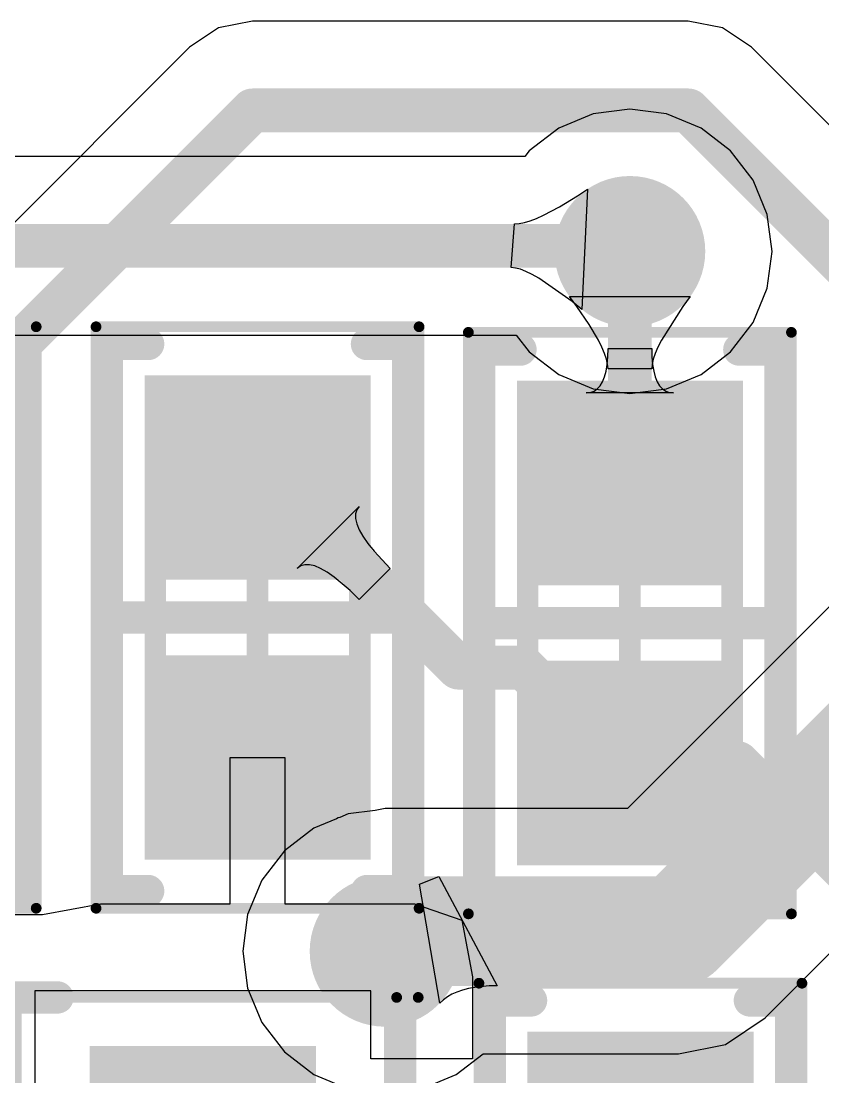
# Model space of a CAD drawing. Header units: inches. Extents: x -0.14 to 3.29, y -0.08 to 7.88.
# Drawn here: x 2.0235 to 2.17, y 1.597 to 1.79 of the extents above; entities that cross this region are included whole.
import ezdxf

# ---------------------------------------------------------------- set-up
doc = ezdxf.new("R2010")
doc.units = ezdxf.units.IN
doc.header["$MEASUREMENT"] = 0
for name, color, linetype in [('Bottom Layer', 5, 'Continuous'), ('Top 3D Body', 56, 'Continuous'), ('Top Courtyard', 56, 'Continuous'), ('Top Layer', 1, 'Continuous'), ('Top Overlay', 2, 'Continuous'), ('Top Paste', 8, 'Continuous'), ('Top Solder', 216, 'Continuous'), ('Via Holes', 16, 'Continuous')]:
    doc.layers.add(name, color=color, linetype=linetype)

# ---------------------------------------------------------------- blocks, each defined once
blk = doc.blocks.new('RES_0603_1608_266')
at = {"layer": 'Top Layer'}
for points in [[(-0.04232, -0.0187), (-0.04232, 0.0187), (-0.00886, 0.0187), (-0.00886, -0.0187)], [(0.00886, -0.0187), (0.00886, 0.0187), (0.04232, 0.0187), (0.04232, -0.0187)]]:
    blk.add_hatch(color=1, dxfattribs=at).paths.add_polyline_path(points)
at = {"layer": 'Top Paste'}
for points in [[(-0.04232, -0.0187), (-0.04232, 0.0187), (-0.00886, 0.0187), (-0.00886, -0.0187)], [(0.00886, -0.0187), (0.00886, 0.0187), (0.04232, 0.0187), (0.04232, -0.0187)]]:
    blk.add_hatch(color=8, dxfattribs=at).paths.add_polyline_path(points)
at = {"layer": 'Top Solder'}
for points in [[(-0.04429, -0.02067), (-0.04429, 0.02067), (-0.00689, 0.02067), (-0.00689, -0.02067)], [(0.00689, -0.02067), (0.00689, 0.02067), (0.04429, 0.02067), (0.04429, -0.02067)]]:
    blk.add_hatch(color=216, dxfattribs=at).paths.add_polyline_path(points)
at = {"layer": 'Top 3D Body'}
for points in [[(-0.03445, -0.0187, 0.00394, 0.00394, 0), (-0.03445, 0.0187, 0.00394, 0.00394, 0)], [(0.03445, 0.0187, 0.00394, 0.00394, 0), (-0.03445, 0.0187, 0.00394, 0.00394, 0)], [(0.03445, -0.0187, 0.00394, 0.00394, 0), (0.03445, 0.0187, 0.00394, 0.00394, 0)], [(0.03445, -0.0187, 0.00394, 0.00394, 0), (-0.03445, -0.0187, 0.00394, 0.00394, 0)]]:
    blk.add_lwpolyline(points, format="xyseb", dxfattribs=at)
for points in [[(-0.03543, 0.0187, 0.00197, 0.00197, 1), (-0.03346, 0.0187, 0.00197, 0.00197, 1)], [(-0.03543, 0.0187, 0.00197, 0.00197, 1), (-0.03346, 0.0187, 0.00197, 0.00197, 1)], [(0.03347, 0.0187, 0.00197, 0.00197, 1), (0.03543, 0.0187, 0.00197, 0.00197, 1)], [(0.03347, 0.0187, 0.00197, 0.00197, 1), (0.03543, 0.0187, 0.00197, 0.00197, 1)], [(-0.03543, -0.0187, 0.00197, 0.00197, 1), (-0.03346, -0.0187, 0.00197, 0.00197, 1)], [(-0.03543, -0.0187, 0.00197, 0.00197, 1), (-0.03346, -0.0187, 0.00197, 0.00197, 1)], [(0.03347, -0.0187, 0.00197, 0.00197, 1), (0.03543, -0.0187, 0.00197, 0.00197, 1)], [(0.03347, -0.0187, 0.00197, 0.00197, 1), (0.03543, -0.0187, 0.00197, 0.00197, 1)]]:
    blk.add_lwpolyline(points, format="xyseb", close=True, dxfattribs=at)
at = {"layer": 'Top Courtyard'}
for points in [[(-0.05315, -0.02953, 0.00197, 0.00197, 0), (-0.05315, 0.02953, 0.00197, 0.00197, 0)], [(0.05315, 0.02953, 0.00197, 0.00197, 0), (-0.05315, 0.02953, 0.00197, 0.00197, 0)], [(0.05315, -0.02953, 0.00197, 0.00197, 0), (0.05315, 0.02953, 0.00197, 0.00197, 0)], [(0, -0.0187, 0.00394, 0.00394, 0), (0, 0.0187, 0.00394, 0.00394, 0)], [(0.0187, 0, 0.00394, 0.00394, 0), (-0.0187, 0, 0.00394, 0.00394, 0)], [(0.05315, -0.02953, 0.00197, 0.00197, 0), (-0.05315, -0.02953, 0.00197, 0.00197, 0)]]:
    blk.add_lwpolyline(points, format="xyseb", dxfattribs=at)
for points in [[(-0.05364, 0.02953, 0.000984, 0.000984, 1), (-0.05266, 0.02953, 0.000984, 0.000984, 1)], [(-0.05364, 0.02953, 0.000984, 0.000984, 1), (-0.05266, 0.02953, 0.000984, 0.000984, 1)], [(0.05266, 0.02953, 0.000984, 0.000984, 1), (0.05364, 0.02953, 0.000984, 0.000984, 1)], [(0.05266, 0.02953, 0.000984, 0.000984, 1), (0.05364, 0.02953, 0.000984, 0.000984, 1)], [(-0.00098, 0.0187, 0.00197, 0.00197, 1), (0.00098, 0.0187, 0.00197, 0.00197, 1)], [(-0.01968, 0, 0.00197, 0.00197, 1), (-0.01772, 0, 0.00197, 0.00197, 1)], [(0.01772, 0, 0.00197, 0.00197, 1), (0.01969, 0, 0.00197, 0.00197, 1)], [(-0.00098, -0.0187, 0.00197, 0.00197, 1), (0.00098, -0.0187, 0.00197, 0.00197, 1)], [(-0.05364, -0.02953, 0.000984, 0.000984, 1), (-0.05266, -0.02953, 0.000984, 0.000984, 1)], [(-0.05364, -0.02953, 0.000984, 0.000984, 1), (-0.05266, -0.02953, 0.000984, 0.000984, 1)], [(0.05266, -0.02953, 0.000984, 0.000984, 1), (0.05364, -0.02953, 0.000984, 0.000984, 1)], [(0.05266, -0.02953, 0.000984, 0.000984, 1), (0.05364, -0.02953, 0.000984, 0.000984, 1)]]:
    blk.add_lwpolyline(points, format="xyseb", close=True, dxfattribs=at)
at = {"layer": 'Top Overlay'}
for points in [[(-0.05, 0.02, 0.00591, 0.00591, 0), (-0.05, 0.02756, 0.00591, 0.00591, 0)], [(0.05, 0.02756, 0.00591, 0.00591, 0), (-0.05, 0.02756, 0.00591, 0.00591, 0)], [(0, -0.02756, 0.00591, 0.00591, 0), (0, 0.02756, 0.00591, 0.00591, 0)], [(0.05, 0.02, 0.00591, 0.00591, 0), (0.05, 0.02756, 0.00591, 0.00591, 0)], [(-0.05, -0.02756, 0.00591, 0.00591, 0), (-0.05, -0.02, 0.00591, 0.00591, 0)], [(0.05, -0.02756, 0.00591, 0.00591, 0), (0.05, -0.02, 0.00591, 0.00591, 0)], [(0.05, -0.02756, 0.00591, 0.00591, 0), (-0.05, -0.02756, 0.00591, 0.00591, 0)]]:
    blk.add_lwpolyline(points, format="xyseb", dxfattribs=at)
for points in [[(-0.05148, 0.02756, 0.00295, 0.00295, 1), (-0.04852, 0.02756, 0.00295, 0.00295, 1)], [(-0.05148, 0.02756, 0.00295, 0.00295, 1), (-0.04852, 0.02756, 0.00295, 0.00295, 1)], [(-0.00148, 0.02756, 0.00295, 0.00295, 1), (0.00148, 0.02756, 0.00295, 0.00295, 1)], [(0.04852, 0.02756, 0.00295, 0.00295, 1), (0.05148, 0.02756, 0.00295, 0.00295, 1)], [(0.04852, 0.02756, 0.00295, 0.00295, 1), (0.05148, 0.02756, 0.00295, 0.00295, 1)], [(-0.05148, 0.02, 0.00295, 0.00295, 1), (-0.04852, 0.02, 0.00295, 0.00295, 1)], [(0.04852, 0.02, 0.00295, 0.00295, 1), (0.05148, 0.02, 0.00295, 0.00295, 1)], [(-0.05148, -0.02, 0.00295, 0.00295, 1), (-0.04852, -0.02, 0.00295, 0.00295, 1)], [(0.04852, -0.02, 0.00295, 0.00295, 1), (0.05148, -0.02, 0.00295, 0.00295, 1)], [(-0.05148, -0.02756, 0.00295, 0.00295, 1), (-0.04852, -0.02756, 0.00295, 0.00295, 1)], [(-0.05148, -0.02756, 0.00295, 0.00295, 1), (-0.04852, -0.02756, 0.00295, 0.00295, 1)], [(-0.00148, -0.02756, 0.00295, 0.00295, 1), (0.00148, -0.02756, 0.00295, 0.00295, 1)], [(0.04852, -0.02756, 0.00295, 0.00295, 1), (0.05148, -0.02756, 0.00295, 0.00295, 1)], [(0.04852, -0.02756, 0.00295, 0.00295, 1), (0.05148, -0.02756, 0.00295, 0.00295, 1)]]:
    blk.add_lwpolyline(points, format="xyseb", close=True, dxfattribs=at)
blk = doc.blocks.new('RES_0603_1608_272')
at = {"layer": 'Top Layer'}
for points in [[(-0.04232, -0.0187), (-0.04232, 0.0187), (-0.00886, 0.0187), (-0.00886, -0.0187)], [(0.00886, -0.0187), (0.00886, 0.0187), (0.04232, 0.0187), (0.04232, -0.0187)]]:
    blk.add_hatch(color=1, dxfattribs=at).paths.add_polyline_path(points)
at = {"layer": 'Top Paste'}
for points in [[(-0.04232, -0.0187), (-0.04232, 0.0187), (-0.00886, 0.0187), (-0.00886, -0.0187)], [(0.00886, -0.0187), (0.00886, 0.0187), (0.04232, 0.0187), (0.04232, -0.0187)]]:
    blk.add_hatch(color=8, dxfattribs=at).paths.add_polyline_path(points)
at = {"layer": 'Top Solder'}
for points in [[(-0.04429, -0.02067), (-0.04429, 0.02067), (-0.00689, 0.02067), (-0.00689, -0.02067)], [(0.00689, -0.02067), (0.00689, 0.02067), (0.04429, 0.02067), (0.04429, -0.02067)]]:
    blk.add_hatch(color=216, dxfattribs=at).paths.add_polyline_path(points)
at = {"layer": 'Top 3D Body'}
for points in [[(-0.03445, -0.0187, 0.00394, 0.00394, 0), (-0.03445, 0.0187, 0.00394, 0.00394, 0)], [(0.03445, 0.0187, 0.00394, 0.00394, 0), (-0.03445, 0.0187, 0.00394, 0.00394, 0)], [(0.03445, -0.0187, 0.00394, 0.00394, 0), (0.03445, 0.0187, 0.00394, 0.00394, 0)], [(0.03445, -0.0187, 0.00394, 0.00394, 0), (-0.03445, -0.0187, 0.00394, 0.00394, 0)]]:
    blk.add_lwpolyline(points, format="xyseb", dxfattribs=at)
for points in [[(-0.03543, 0.0187, 0.00197, 0.00197, 1), (-0.03346, 0.0187, 0.00197, 0.00197, 1)], [(-0.03543, 0.0187, 0.00197, 0.00197, 1), (-0.03346, 0.0187, 0.00197, 0.00197, 1)], [(0.03347, 0.0187, 0.00197, 0.00197, 1), (0.03543, 0.0187, 0.00197, 0.00197, 1)], [(0.03347, 0.0187, 0.00197, 0.00197, 1), (0.03543, 0.0187, 0.00197, 0.00197, 1)], [(-0.03543, -0.0187, 0.00197, 0.00197, 1), (-0.03346, -0.0187, 0.00197, 0.00197, 1)], [(-0.03543, -0.0187, 0.00197, 0.00197, 1), (-0.03346, -0.0187, 0.00197, 0.00197, 1)], [(0.03347, -0.0187, 0.00197, 0.00197, 1), (0.03543, -0.0187, 0.00197, 0.00197, 1)], [(0.03347, -0.0187, 0.00197, 0.00197, 1), (0.03543, -0.0187, 0.00197, 0.00197, 1)]]:
    blk.add_lwpolyline(points, format="xyseb", close=True, dxfattribs=at)
at = {"layer": 'Top Courtyard'}
for points in [[(-0.05315, -0.02953, 0.00197, 0.00197, 0), (-0.05315, 0.02953, 0.00197, 0.00197, 0)], [(0.05315, 0.02953, 0.00197, 0.00197, 0), (-0.05315, 0.02953, 0.00197, 0.00197, 0)], [(0.05315, -0.02953, 0.00197, 0.00197, 0), (0.05315, 0.02953, 0.00197, 0.00197, 0)], [(0, -0.0187, 0.00394, 0.00394, 0), (0, 0.0187, 0.00394, 0.00394, 0)], [(0.0187, 0, 0.00394, 0.00394, 0), (-0.0187, 0, 0.00394, 0.00394, 0)], [(0.05315, -0.02953, 0.00197, 0.00197, 0), (-0.05315, -0.02953, 0.00197, 0.00197, 0)]]:
    blk.add_lwpolyline(points, format="xyseb", dxfattribs=at)
for points in [[(-0.05364, 0.02953, 0.000984, 0.000984, 1), (-0.05266, 0.02953, 0.000984, 0.000984, 1)], [(-0.05364, 0.02953, 0.000984, 0.000984, 1), (-0.05266, 0.02953, 0.000984, 0.000984, 1)], [(0.05266, 0.02953, 0.000984, 0.000984, 1), (0.05364, 0.02953, 0.000984, 0.000984, 1)], [(0.05266, 0.02953, 0.000984, 0.000984, 1), (0.05364, 0.02953, 0.000984, 0.000984, 1)], [(-0.00098, 0.0187, 0.00197, 0.00197, 1), (0.00098, 0.0187, 0.00197, 0.00197, 1)], [(-0.01968, 0, 0.00197, 0.00197, 1), (-0.01772, 0, 0.00197, 0.00197, 1)], [(0.01772, 0, 0.00197, 0.00197, 1), (0.01969, 0, 0.00197, 0.00197, 1)], [(-0.00098, -0.0187, 0.00197, 0.00197, 1), (0.00098, -0.0187, 0.00197, 0.00197, 1)], [(-0.05364, -0.02953, 0.000984, 0.000984, 1), (-0.05266, -0.02953, 0.000984, 0.000984, 1)], [(-0.05364, -0.02953, 0.000984, 0.000984, 1), (-0.05266, -0.02953, 0.000984, 0.000984, 1)], [(0.05266, -0.02953, 0.000984, 0.000984, 1), (0.05364, -0.02953, 0.000984, 0.000984, 1)], [(0.05266, -0.02953, 0.000984, 0.000984, 1), (0.05364, -0.02953, 0.000984, 0.000984, 1)]]:
    blk.add_lwpolyline(points, format="xyseb", close=True, dxfattribs=at)
at = {"layer": 'Top Overlay'}
for points in [[(-0.05, 0.02, 0.00591, 0.00591, 0), (-0.05, 0.02756, 0.00591, 0.00591, 0)], [(0.05, 0.02756, 0.00591, 0.00591, 0), (-0.05, 0.02756, 0.00591, 0.00591, 0)], [(0, -0.02756, 0.00591, 0.00591, 0), (0, 0.02756, 0.00591, 0.00591, 0)], [(0.05, 0.02, 0.00591, 0.00591, 0), (0.05, 0.02756, 0.00591, 0.00591, 0)], [(-0.05, -0.02756, 0.00591, 0.00591, 0), (-0.05, -0.02, 0.00591, 0.00591, 0)], [(0.05, -0.02756, 0.00591, 0.00591, 0), (0.05, -0.02, 0.00591, 0.00591, 0)], [(0.05, -0.02756, 0.00591, 0.00591, 0), (-0.05, -0.02756, 0.00591, 0.00591, 0)]]:
    blk.add_lwpolyline(points, format="xyseb", dxfattribs=at)
for points in [[(-0.05148, 0.02756, 0.00295, 0.00295, 1), (-0.04852, 0.02756, 0.00295, 0.00295, 1)], [(-0.05148, 0.02756, 0.00295, 0.00295, 1), (-0.04852, 0.02756, 0.00295, 0.00295, 1)], [(-0.00148, 0.02756, 0.00295, 0.00295, 1), (0.00148, 0.02756, 0.00295, 0.00295, 1)], [(0.04852, 0.02756, 0.00295, 0.00295, 1), (0.05148, 0.02756, 0.00295, 0.00295, 1)], [(0.04852, 0.02756, 0.00295, 0.00295, 1), (0.05148, 0.02756, 0.00295, 0.00295, 1)], [(-0.05148, 0.02, 0.00295, 0.00295, 1), (-0.04852, 0.02, 0.00295, 0.00295, 1)], [(0.04852, 0.02, 0.00295, 0.00295, 1), (0.05148, 0.02, 0.00295, 0.00295, 1)], [(-0.05148, -0.02, 0.00295, 0.00295, 1), (-0.04852, -0.02, 0.00295, 0.00295, 1)], [(0.04852, -0.02, 0.00295, 0.00295, 1), (0.05148, -0.02, 0.00295, 0.00295, 1)], [(-0.05148, -0.02756, 0.00295, 0.00295, 1), (-0.04852, -0.02756, 0.00295, 0.00295, 1)], [(-0.05148, -0.02756, 0.00295, 0.00295, 1), (-0.04852, -0.02756, 0.00295, 0.00295, 1)], [(-0.00148, -0.02756, 0.00295, 0.00295, 1), (0.00148, -0.02756, 0.00295, 0.00295, 1)], [(0.04852, -0.02756, 0.00295, 0.00295, 1), (0.05148, -0.02756, 0.00295, 0.00295, 1)], [(0.04852, -0.02756, 0.00295, 0.00295, 1), (0.05148, -0.02756, 0.00295, 0.00295, 1)]]:
    blk.add_lwpolyline(points, format="xyseb", close=True, dxfattribs=at)
blk = doc.blocks.new('RES_0603_1608_276')
at = {"layer": 'Top Layer'}
for points in [[(-0.04232, -0.0187), (-0.04232, 0.0187), (-0.00886, 0.0187), (-0.00886, -0.0187)], [(0.00886, -0.0187), (0.00886, 0.0187), (0.04232, 0.0187), (0.04232, -0.0187)]]:
    blk.add_hatch(color=1, dxfattribs=at).paths.add_polyline_path(points)
at = {"layer": 'Top Paste'}
for points in [[(-0.04232, -0.0187), (-0.04232, 0.0187), (-0.00886, 0.0187), (-0.00886, -0.0187)], [(0.00886, -0.0187), (0.00886, 0.0187), (0.04232, 0.0187), (0.04232, -0.0187)]]:
    blk.add_hatch(color=8, dxfattribs=at).paths.add_polyline_path(points)
at = {"layer": 'Top Solder'}
for points in [[(-0.04429, -0.02067), (-0.04429, 0.02067), (-0.00689, 0.02067), (-0.00689, -0.02067)], [(0.00689, -0.02067), (0.00689, 0.02067), (0.04429, 0.02067), (0.04429, -0.02067)]]:
    blk.add_hatch(color=216, dxfattribs=at).paths.add_polyline_path(points)
at = {"layer": 'Top 3D Body'}
for points in [[(-0.03445, -0.0187, 0.00394, 0.00394, 0), (-0.03445, 0.0187, 0.00394, 0.00394, 0)], [(0.03445, 0.0187, 0.00394, 0.00394, 0), (-0.03445, 0.0187, 0.00394, 0.00394, 0)], [(0.03445, -0.0187, 0.00394, 0.00394, 0), (0.03445, 0.0187, 0.00394, 0.00394, 0)], [(0.03445, -0.0187, 0.00394, 0.00394, 0), (-0.03445, -0.0187, 0.00394, 0.00394, 0)]]:
    blk.add_lwpolyline(points, format="xyseb", dxfattribs=at)
for points in [[(-0.03543, 0.0187, 0.00197, 0.00197, 1), (-0.03347, 0.0187, 0.00197, 0.00197, 1)], [(-0.03543, 0.0187, 0.00197, 0.00197, 1), (-0.03347, 0.0187, 0.00197, 0.00197, 1)], [(0.03346, 0.0187, 0.00197, 0.00197, 1), (0.03543, 0.0187, 0.00197, 0.00197, 1)], [(0.03346, 0.0187, 0.00197, 0.00197, 1), (0.03543, 0.0187, 0.00197, 0.00197, 1)], [(-0.03543, -0.0187, 0.00197, 0.00197, 1), (-0.03347, -0.0187, 0.00197, 0.00197, 1)], [(-0.03543, -0.0187, 0.00197, 0.00197, 1), (-0.03347, -0.0187, 0.00197, 0.00197, 1)], [(0.03346, -0.0187, 0.00197, 0.00197, 1), (0.03543, -0.0187, 0.00197, 0.00197, 1)], [(0.03346, -0.0187, 0.00197, 0.00197, 1), (0.03543, -0.0187, 0.00197, 0.00197, 1)]]:
    blk.add_lwpolyline(points, format="xyseb", close=True, dxfattribs=at)
at = {"layer": 'Top Courtyard'}
for points in [[(-0.05315, -0.02953, 0.00197, 0.00197, 0), (-0.05315, 0.02953, 0.00197, 0.00197, 0)], [(0.05315, 0.02953, 0.00197, 0.00197, 0), (-0.05315, 0.02953, 0.00197, 0.00197, 0)], [(0.05315, -0.02953, 0.00197, 0.00197, 0), (0.05315, 0.02953, 0.00197, 0.00197, 0)], [(0, -0.0187, 0.00394, 0.00394, 0), (0, 0.0187, 0.00394, 0.00394, 0)], [(0.0187, 0, 0.00394, 0.00394, 0), (-0.0187, 0, 0.00394, 0.00394, 0)], [(0.05315, -0.02953, 0.00197, 0.00197, 0), (-0.05315, -0.02953, 0.00197, 0.00197, 0)]]:
    blk.add_lwpolyline(points, format="xyseb", dxfattribs=at)
for points in [[(-0.05364, 0.02953, 0.000984, 0.000984, 1), (-0.05266, 0.02953, 0.000984, 0.000984, 1)], [(-0.05364, 0.02953, 0.000984, 0.000984, 1), (-0.05266, 0.02953, 0.000984, 0.000984, 1)], [(0.05266, 0.02953, 0.000984, 0.000984, 1), (0.05364, 0.02953, 0.000984, 0.000984, 1)], [(0.05266, 0.02953, 0.000984, 0.000984, 1), (0.05364, 0.02953, 0.000984, 0.000984, 1)], [(-0.00098, 0.0187, 0.00197, 0.00197, 1), (0.00098, 0.0187, 0.00197, 0.00197, 1)], [(-0.01969, 0, 0.00197, 0.00197, 1), (-0.01772, 0, 0.00197, 0.00197, 1)], [(0.01772, 0, 0.00197, 0.00197, 1), (0.01968, 0, 0.00197, 0.00197, 1)], [(-0.00098, -0.0187, 0.00197, 0.00197, 1), (0.00098, -0.0187, 0.00197, 0.00197, 1)], [(-0.05364, -0.02953, 0.000984, 0.000984, 1), (-0.05266, -0.02953, 0.000984, 0.000984, 1)], [(-0.05364, -0.02953, 0.000984, 0.000984, 1), (-0.05266, -0.02953, 0.000984, 0.000984, 1)], [(0.05266, -0.02953, 0.000984, 0.000984, 1), (0.05364, -0.02953, 0.000984, 0.000984, 1)], [(0.05266, -0.02953, 0.000984, 0.000984, 1), (0.05364, -0.02953, 0.000984, 0.000984, 1)]]:
    blk.add_lwpolyline(points, format="xyseb", close=True, dxfattribs=at)
at = {"layer": 'Top Overlay'}
for points in [[(-0.05, 0.02, 0.00591, 0.00591, 0), (-0.05, 0.02756, 0.00591, 0.00591, 0)], [(0.05, 0.02756, 0.00591, 0.00591, 0), (-0.05, 0.02756, 0.00591, 0.00591, 0)], [(0, -0.02756, 0.00591, 0.00591, 0), (0, 0.02756, 0.00591, 0.00591, 0)], [(0.05, 0.02, 0.00591, 0.00591, 0), (0.05, 0.02756, 0.00591, 0.00591, 0)], [(-0.05, -0.02756, 0.00591, 0.00591, 0), (-0.05, -0.02, 0.00591, 0.00591, 0)], [(0.05, -0.02756, 0.00591, 0.00591, 0), (0.05, -0.02, 0.00591, 0.00591, 0)], [(0.05, -0.02756, 0.00591, 0.00591, 0), (-0.05, -0.02756, 0.00591, 0.00591, 0)]]:
    blk.add_lwpolyline(points, format="xyseb", dxfattribs=at)
for points in [[(-0.05148, 0.02756, 0.00295, 0.00295, 1), (-0.04852, 0.02756, 0.00295, 0.00295, 1)], [(-0.05148, 0.02756, 0.00295, 0.00295, 1), (-0.04852, 0.02756, 0.00295, 0.00295, 1)], [(-0.00148, 0.02756, 0.00295, 0.00295, 1), (0.00148, 0.02756, 0.00295, 0.00295, 1)], [(0.04852, 0.02756, 0.00295, 0.00295, 1), (0.05148, 0.02756, 0.00295, 0.00295, 1)], [(0.04852, 0.02756, 0.00295, 0.00295, 1), (0.05148, 0.02756, 0.00295, 0.00295, 1)], [(-0.05148, 0.02, 0.00295, 0.00295, 1), (-0.04852, 0.02, 0.00295, 0.00295, 1)], [(0.04852, 0.02, 0.00295, 0.00295, 1), (0.05148, 0.02, 0.00295, 0.00295, 1)], [(-0.05148, -0.02, 0.00295, 0.00295, 1), (-0.04852, -0.02, 0.00295, 0.00295, 1)], [(0.04852, -0.02, 0.00295, 0.00295, 1), (0.05148, -0.02, 0.00295, 0.00295, 1)], [(-0.05148, -0.02756, 0.00295, 0.00295, 1), (-0.04852, -0.02756, 0.00295, 0.00295, 1)], [(-0.05148, -0.02756, 0.00295, 0.00295, 1), (-0.04852, -0.02756, 0.00295, 0.00295, 1)], [(-0.00148, -0.02756, 0.00295, 0.00295, 1), (0.00148, -0.02756, 0.00295, 0.00295, 1)], [(0.04852, -0.02756, 0.00295, 0.00295, 1), (0.05148, -0.02756, 0.00295, 0.00295, 1)], [(0.04852, -0.02756, 0.00295, 0.00295, 1), (0.05148, -0.02756, 0.00295, 0.00295, 1)]]:
    blk.add_lwpolyline(points, format="xyseb", close=True, dxfattribs=at)
blk = doc.blocks.new('RES_0603_1608_280')
at = {"layer": 'Top Layer'}
for points in [[(-0.04232, -0.0187), (-0.04232, 0.0187), (-0.00886, 0.0187), (-0.00886, -0.0187)], [(0.00886, -0.0187), (0.00886, 0.0187), (0.04232, 0.0187), (0.04232, -0.0187)]]:
    blk.add_hatch(color=1, dxfattribs=at).paths.add_polyline_path(points)
at = {"layer": 'Top Paste'}
for points in [[(-0.04232, -0.0187), (-0.04232, 0.0187), (-0.00886, 0.0187), (-0.00886, -0.0187)], [(0.00886, -0.0187), (0.00886, 0.0187), (0.04232, 0.0187), (0.04232, -0.0187)]]:
    blk.add_hatch(color=8, dxfattribs=at).paths.add_polyline_path(points)
at = {"layer": 'Top Solder'}
for points in [[(-0.04429, -0.02067), (-0.04429, 0.02067), (-0.00689, 0.02067), (-0.00689, -0.02067)], [(0.00689, -0.02067), (0.00689, 0.02067), (0.04429, 0.02067), (0.04429, -0.02067)]]:
    blk.add_hatch(color=216, dxfattribs=at).paths.add_polyline_path(points)
at = {"layer": 'Top 3D Body'}
for points in [[(-0.03445, 0.0187, 0.00394, 0.00394, 0), (-0.03445, -0.0187, 0.00394, 0.00394, 0)], [(-0.03445, 0.0187, 0.00394, 0.00394, 0), (0.03445, 0.0187, 0.00394, 0.00394, 0)], [(0.03445, 0.0187, 0.00394, 0.00394, 0), (0.03445, -0.0187, 0.00394, 0.00394, 0)], [(-0.03445, -0.0187, 0.00394, 0.00394, 0), (0.03445, -0.0187, 0.00394, 0.00394, 0)]]:
    blk.add_lwpolyline(points, format="xyseb", dxfattribs=at)
for points in [[(-0.03543, 0.0187, 0.00197, 0.00197, 1), (-0.03347, 0.0187, 0.00197, 0.00197, 1)], [(-0.03543, 0.0187, 0.00197, 0.00197, 1), (-0.03347, 0.0187, 0.00197, 0.00197, 1)], [(0.03346, 0.0187, 0.00197, 0.00197, 1), (0.03543, 0.0187, 0.00197, 0.00197, 1)], [(0.03346, 0.0187, 0.00197, 0.00197, 1), (0.03543, 0.0187, 0.00197, 0.00197, 1)], [(-0.03543, -0.0187, 0.00197, 0.00197, 1), (-0.03347, -0.0187, 0.00197, 0.00197, 1)], [(-0.03543, -0.0187, 0.00197, 0.00197, 1), (-0.03347, -0.0187, 0.00197, 0.00197, 1)], [(0.03346, -0.0187, 0.00197, 0.00197, 1), (0.03543, -0.0187, 0.00197, 0.00197, 1)], [(0.03346, -0.0187, 0.00197, 0.00197, 1), (0.03543, -0.0187, 0.00197, 0.00197, 1)]]:
    blk.add_lwpolyline(points, format="xyseb", close=True, dxfattribs=at)
at = {"layer": 'Top Courtyard'}
for points in [[(-0.05315, 0.02953, 0.00197, 0.00197, 0), (-0.05315, -0.02953, 0.00197, 0.00197, 0)], [(-0.05315, 0.02953, 0.00197, 0.00197, 0), (0.05315, 0.02953, 0.00197, 0.00197, 0)], [(0.05315, 0.02953, 0.00197, 0.00197, 0), (0.05315, -0.02953, 0.00197, 0.00197, 0)], [(0, 0.0187, 0.00394, 0.00394, 0), (0, -0.0187, 0.00394, 0.00394, 0)], [(-0.0187, 0, 0.00394, 0.00394, 0), (0.0187, 0, 0.00394, 0.00394, 0)], [(-0.05315, -0.02953, 0.00197, 0.00197, 0), (0.05315, -0.02953, 0.00197, 0.00197, 0)]]:
    blk.add_lwpolyline(points, format="xyseb", dxfattribs=at)
for points in [[(-0.05364, 0.02953, 0.000984, 0.000984, 1), (-0.05266, 0.02953, 0.000984, 0.000984, 1)], [(-0.05364, 0.02953, 0.000984, 0.000984, 1), (-0.05266, 0.02953, 0.000984, 0.000984, 1)], [(0.05266, 0.02953, 0.000984, 0.000984, 1), (0.05364, 0.02953, 0.000984, 0.000984, 1)], [(0.05266, 0.02953, 0.000984, 0.000984, 1), (0.05364, 0.02953, 0.000984, 0.000984, 1)], [(-0.00098, 0.0187, 0.00197, 0.00197, 1), (0.00098, 0.0187, 0.00197, 0.00197, 1)], [(-0.01969, 0, 0.00197, 0.00197, 1), (-0.01772, 0, 0.00197, 0.00197, 1)], [(0.01772, 0, 0.00197, 0.00197, 1), (0.01968, 0, 0.00197, 0.00197, 1)], [(-0.00098, -0.0187, 0.00197, 0.00197, 1), (0.00098, -0.0187, 0.00197, 0.00197, 1)], [(-0.05364, -0.02953, 0.000984, 0.000984, 1), (-0.05266, -0.02953, 0.000984, 0.000984, 1)], [(-0.05364, -0.02953, 0.000984, 0.000984, 1), (-0.05266, -0.02953, 0.000984, 0.000984, 1)], [(0.05266, -0.02953, 0.000984, 0.000984, 1), (0.05364, -0.02953, 0.000984, 0.000984, 1)], [(0.05266, -0.02953, 0.000984, 0.000984, 1), (0.05364, -0.02953, 0.000984, 0.000984, 1)]]:
    blk.add_lwpolyline(points, format="xyseb", close=True, dxfattribs=at)
at = {"layer": 'Top Overlay'}
for points in [[(-0.05, 0.02756, 0.00591, 0.00591, 0), (-0.05, 0.02, 0.00591, 0.00591, 0)], [(-0.05, 0.02756, 0.00591, 0.00591, 0), (0.05, 0.02756, 0.00591, 0.00591, 0)], [(0, 0.02756, 0.00591, 0.00591, 0), (0, -0.02756, 0.00591, 0.00591, 0)], [(0.05, 0.02756, 0.00591, 0.00591, 0), (0.05, 0.02, 0.00591, 0.00591, 0)], [(-0.05, -0.02, 0.00591, 0.00591, 0), (-0.05, -0.02756, 0.00591, 0.00591, 0)], [(0.05, -0.02, 0.00591, 0.00591, 0), (0.05, -0.02756, 0.00591, 0.00591, 0)], [(-0.05, -0.02756, 0.00591, 0.00591, 0), (0.05, -0.02756, 0.00591, 0.00591, 0)]]:
    blk.add_lwpolyline(points, format="xyseb", dxfattribs=at)
for points in [[(-0.05148, 0.02756, 0.00295, 0.00295, 1), (-0.04852, 0.02756, 0.00295, 0.00295, 1)], [(-0.05148, 0.02756, 0.00295, 0.00295, 1), (-0.04852, 0.02756, 0.00295, 0.00295, 1)], [(-0.00148, 0.02756, 0.00295, 0.00295, 1), (0.00148, 0.02756, 0.00295, 0.00295, 1)], [(0.04852, 0.02756, 0.00295, 0.00295, 1), (0.05148, 0.02756, 0.00295, 0.00295, 1)], [(0.04852, 0.02756, 0.00295, 0.00295, 1), (0.05148, 0.02756, 0.00295, 0.00295, 1)], [(-0.05148, 0.02, 0.00295, 0.00295, 1), (-0.04852, 0.02, 0.00295, 0.00295, 1)], [(0.04852, 0.02, 0.00295, 0.00295, 1), (0.05148, 0.02, 0.00295, 0.00295, 1)], [(-0.05148, -0.02, 0.00295, 0.00295, 1), (-0.04852, -0.02, 0.00295, 0.00295, 1)], [(0.04852, -0.02, 0.00295, 0.00295, 1), (0.05148, -0.02, 0.00295, 0.00295, 1)], [(-0.05148, -0.02756, 0.00295, 0.00295, 1), (-0.04852, -0.02756, 0.00295, 0.00295, 1)], [(-0.05148, -0.02756, 0.00295, 0.00295, 1), (-0.04852, -0.02756, 0.00295, 0.00295, 1)], [(-0.00148, -0.02756, 0.00295, 0.00295, 1), (0.00148, -0.02756, 0.00295, 0.00295, 1)], [(0.04852, -0.02756, 0.00295, 0.00295, 1), (0.05148, -0.02756, 0.00295, 0.00295, 1)], [(0.04852, -0.02756, 0.00295, 0.00295, 1), (0.05148, -0.02756, 0.00295, 0.00295, 1)]]:
    blk.add_lwpolyline(points, format="xyseb", close=True, dxfattribs=at)
blk = doc.blocks.new('SOD_123_401')
at = {"layer": 'Top Layer'}
for points in [[(-0.07972, -0.0187), (-0.07972, 0.0187), (-0.04429, 0.0187), (-0.04429, -0.0187)], [(0.04429, -0.0187), (0.04429, 0.0187), (0.07972, 0.0187), (0.07972, -0.0187)]]:
    blk.add_hatch(color=1, dxfattribs=at).paths.add_polyline_path(points)
at = {"layer": 'Top Paste'}
for points in [[(-0.07972, -0.0187), (-0.07972, 0.0187), (-0.04429, 0.0187), (-0.04429, -0.0187)], [(0.04429, -0.0187), (0.04429, 0.0187), (0.07972, 0.0187), (0.07972, -0.0187)]]:
    blk.add_hatch(color=8, dxfattribs=at).paths.add_polyline_path(points)
at = {"layer": 'Top Solder'}
for points in [[(-0.08169, -0.02067), (-0.08169, 0.02067), (-0.04232, 0.02067), (-0.04232, -0.02067)], [(0.04232, -0.02067), (0.04232, 0.02067), (0.08169, 0.02067), (0.08169, -0.02067)]]:
    blk.add_hatch(color=216, dxfattribs=at).paths.add_polyline_path(points)
at = {"layer": 'Top 3D Body'}
for points in [[(-0.0561, -0.03347, 0.00394, 0.00394, 0), (-0.0561, 0.03346, 0.00394, 0.00394, 0)], [(0.0561, 0.03346, 0.00394, 0.00394, 0), (-0.0561, 0.03346, 0.00394, 0.00394, 0)], [(0.0561, -0.03347, 0.00394, 0.00394, 0), (0.0561, 0.03346, 0.00394, 0.00394, 0)], [(0.0561, -0.03347, 0.00394, 0.00394, 0), (-0.0561, -0.03347, 0.00394, 0.00394, 0)]]:
    blk.add_lwpolyline(points, format="xyseb", dxfattribs=at)
for points in [[(-0.05709, 0.03346, 0.00197, 0.00197, 1), (-0.05512, 0.03346, 0.00197, 0.00197, 1)], [(-0.05709, 0.03346, 0.00197, 0.00197, 1), (-0.05512, 0.03346, 0.00197, 0.00197, 1)], [(0.05512, 0.03346, 0.00197, 0.00197, 1), (0.05709, 0.03346, 0.00197, 0.00197, 1)], [(0.05512, 0.03346, 0.00197, 0.00197, 1), (0.05709, 0.03346, 0.00197, 0.00197, 1)], [(-0.05709, -0.03347, 0.00197, 0.00197, 1), (-0.05512, -0.03347, 0.00197, 0.00197, 1)], [(-0.05709, -0.03347, 0.00197, 0.00197, 1), (-0.05512, -0.03347, 0.00197, 0.00197, 1)], [(0.05512, -0.03347, 0.00197, 0.00197, 1), (0.05709, -0.03347, 0.00197, 0.00197, 1)], [(0.05512, -0.03347, 0.00197, 0.00197, 1), (0.05709, -0.03347, 0.00197, 0.00197, 1)]]:
    blk.add_lwpolyline(points, format="xyseb", close=True, dxfattribs=at)
at = {"layer": 'Top Courtyard'}
for points in [[(-0.09055, -0.03937, 0.00197, 0.00197, 0), (-0.09055, 0.03937, 0.00197, 0.00197, 0)], [(0.09055, -0.03937, 0.00197, 0.00197, 0), (0.09055, 0.03937, 0.00197, 0.00197, 0)], [(0.09055, 0.03543, 0.00197, 0.00197, 0), (-0.09055, 0.03543, 0.00197, 0.00197, 0)], [(0, -0.01969, 0.00394, 0.00394, 0), (0, 0.01968, 0.00394, 0.00394, 0)], [(0.01969, 0, 0.00394, 0.00394, 0), (-0.01968, 0, 0.00394, 0.00394, 0)], [(0.09055, -0.03937, 0.00197, 0.00197, 0), (-0.09055, -0.03937, 0.00197, 0.00197, 0)]]:
    blk.add_lwpolyline(points, format="xyseb", dxfattribs=at)
for points in [[(-0.09104, 0.03937, 0.000984, 0.000984, 1), (-0.09006, 0.03937, 0.000984, 0.000984, 1)], [(0.09006, 0.03937, 0.000984, 0.000984, 1), (0.09104, 0.03937, 0.000984, 0.000984, 1)], [(-0.09104, 0.03543, 0.000984, 0.000984, 1), (-0.09006, 0.03543, 0.000984, 0.000984, 1)], [(0.09006, 0.03543, 0.000984, 0.000984, 1), (0.09104, 0.03543, 0.000984, 0.000984, 1)], [(-0.00098, 0.01968, 0.00197, 0.00197, 1), (0.00098, 0.01968, 0.00197, 0.00197, 1)], [(-0.02067, 0, 0.00197, 0.00197, 1), (-0.0187, 0, 0.00197, 0.00197, 1)], [(0.0187, 0, 0.00197, 0.00197, 1), (0.02067, 0, 0.00197, 0.00197, 1)], [(-0.00098, -0.01969, 0.00197, 0.00197, 1), (0.00098, -0.01969, 0.00197, 0.00197, 1)], [(-0.09104, -0.03937, 0.000984, 0.000984, 1), (-0.09006, -0.03937, 0.000984, 0.000984, 1)], [(-0.09104, -0.03937, 0.000984, 0.000984, 1), (-0.09006, -0.03937, 0.000984, 0.000984, 1)], [(0.09006, -0.03937, 0.000984, 0.000984, 1), (0.09104, -0.03937, 0.000984, 0.000984, 1)], [(0.09006, -0.03937, 0.000984, 0.000984, 1), (0.09104, -0.03937, 0.000984, 0.000984, 1)]]:
    blk.add_lwpolyline(points, format="xyseb", close=True, dxfattribs=at)
at = {"layer": 'Top Overlay'}
for points in [[(0.09, 0.03606, 0.00591, 0.00591, 0), (-0.09055, 0.03606, 0.00591, 0.00591, 0)], [(-0.09055, 0.02657, 0.00591, 0.00591, 0), (-0.09055, 0.03606, 0.00591, 0.00591, 0)], [(0.09, 0.01, 0.00591, 0.00591, 0), (0.09, 0.03606, 0.00591, 0.00591, 0)], [(0.095, 0.03606, 0.00591, 0.00591, 0), (0.09, 0.03606, 0.00591, 0.00591, 0)], [(0.095, 0.01, 0.00591, 0.00591, 0), (0.095, 0.03606, 0.00591, 0.00591, 0)], [(0.01575, -0.01969, 0.00787, 0.00787, 0), (0.01575, 0.01968, 0.00787, 0.00787, 0)], [(0.01575, 0, 0.00787, 0.00787, 0), (-0.01181, 0.01575, 0.00787, 0.00787, 0)], [(-0.01181, -0.01969, 0.00787, 0.00787, 0), (-0.01181, 0.01575, 0.00787, 0.00787, 0)], [(0.095, 0.01, 0.00591, 0.00591, 0), (0.09, 0.01, 0.00591, 0.00591, 0)], [(-0.01181, 0, 0.00787, 0.00787, 0), (-0.02362, 0, 0.00787, 0.00787, 0)], [(-0.01181, -0.01969, 0.00787, 0.00787, 0), (0.01575, 0, 0.00787, 0.00787, 0)], [(0.02362, 0, 0.00787, 0.00787, 0), (0.01575, 0, 0.00787, 0.00787, 0)], [(0.095, -0.01, 0.00591, 0.00591, 0), (0.09, -0.01, 0.00591, 0.00591, 0)], [(0.09, -0.03606, 0.00591, 0.00591, 0), (0.09, -0.01, 0.00591, 0.00591, 0)], [(0.095, -0.03606, 0.00591, 0.00591, 0), (0.095, -0.01, 0.00591, 0.00591, 0)], [(-0.09055, -0.03606, 0.00591, 0.00591, 0), (-0.09055, -0.02658, 0.00591, 0.00591, 0)], [(0.09, -0.03606, 0.00591, 0.00591, 0), (-0.09055, -0.03606, 0.00591, 0.00591, 0)], [(0.095, -0.03606, 0.00591, 0.00591, 0), (0.09, -0.03606, 0.00591, 0.00591, 0)]]:
    blk.add_lwpolyline(points, format="xyseb", dxfattribs=at)
for points in [[(-0.09203, 0.03606, 0.00295, 0.00295, 1), (-0.08907, 0.03606, 0.00295, 0.00295, 1)], [(-0.09203, 0.03606, 0.00295, 0.00295, 1), (-0.08907, 0.03606, 0.00295, 0.00295, 1)], [(0.08852, 0.03606, 0.00295, 0.00295, 1), (0.09148, 0.03606, 0.00295, 0.00295, 1)], [(0.08852, 0.03606, 0.00295, 0.00295, 1), (0.09148, 0.03606, 0.00295, 0.00295, 1)], [(0.08852, 0.03606, 0.00295, 0.00295, 1), (0.09148, 0.03606, 0.00295, 0.00295, 1)], [(0.09352, 0.03606, 0.00295, 0.00295, 1), (0.09648, 0.03606, 0.00295, 0.00295, 1)], [(0.09352, 0.03606, 0.00295, 0.00295, 1), (0.09648, 0.03606, 0.00295, 0.00295, 1)], [(-0.09203, 0.02657, 0.00295, 0.00295, 1), (-0.08907, 0.02657, 0.00295, 0.00295, 1)], [(0.01378, 0.01968, 0.00394, 0.00394, 1), (0.01772, 0.01968, 0.00394, 0.00394, 1)], [(-0.01378, 0.01575, 0.00394, 0.00394, 1), (-0.00984, 0.01575, 0.00394, 0.00394, 1)], [(-0.01378, 0.01575, 0.00394, 0.00394, 1), (-0.00984, 0.01575, 0.00394, 0.00394, 1)], [(0.08852, 0.01, 0.00295, 0.00295, 1), (0.09148, 0.01, 0.00295, 0.00295, 1)], [(0.08852, 0.01, 0.00295, 0.00295, 1), (0.09148, 0.01, 0.00295, 0.00295, 1)], [(0.09352, 0.01, 0.00295, 0.00295, 1), (0.09648, 0.01, 0.00295, 0.00295, 1)], [(0.09352, 0.01, 0.00295, 0.00295, 1), (0.09648, 0.01, 0.00295, 0.00295, 1)], [(-0.02559, 0, 0.00394, 0.00394, 1), (-0.02165, 0, 0.00394, 0.00394, 1)], [(-0.01378, 0, 0.00394, 0.00394, 1), (-0.00984, 0, 0.00394, 0.00394, 1)], [(0.01378, 0, 0.00394, 0.00394, 1), (0.01772, 0, 0.00394, 0.00394, 1)], [(0.01378, 0, 0.00394, 0.00394, 1), (0.01772, 0, 0.00394, 0.00394, 1)], [(0.01378, 0, 0.00394, 0.00394, 1), (0.01772, 0, 0.00394, 0.00394, 1)], [(0.02165, 0, 0.00394, 0.00394, 1), (0.02559, 0, 0.00394, 0.00394, 1)], [(0.08852, -0.01, 0.00295, 0.00295, 1), (0.09148, -0.01, 0.00295, 0.00295, 1)], [(0.08852, -0.01, 0.00295, 0.00295, 1), (0.09148, -0.01, 0.00295, 0.00295, 1)], [(0.09352, -0.01, 0.00295, 0.00295, 1), (0.09648, -0.01, 0.00295, 0.00295, 1)], [(0.09352, -0.01, 0.00295, 0.00295, 1), (0.09648, -0.01, 0.00295, 0.00295, 1)], [(-0.01378, -0.01969, 0.00394, 0.00394, 1), (-0.00984, -0.01969, 0.00394, 0.00394, 1)], [(-0.01378, -0.01969, 0.00394, 0.00394, 1), (-0.00984, -0.01969, 0.00394, 0.00394, 1)], [(0.01378, -0.01969, 0.00394, 0.00394, 1), (0.01772, -0.01969, 0.00394, 0.00394, 1)], [(-0.09203, -0.02658, 0.00295, 0.00295, 1), (-0.08907, -0.02658, 0.00295, 0.00295, 1)], [(-0.09203, -0.03606, 0.00295, 0.00295, 1), (-0.08907, -0.03606, 0.00295, 0.00295, 1)], [(-0.09203, -0.03606, 0.00295, 0.00295, 1), (-0.08907, -0.03606, 0.00295, 0.00295, 1)], [(0.08852, -0.03606, 0.00295, 0.00295, 1), (0.09148, -0.03606, 0.00295, 0.00295, 1)], [(0.08852, -0.03606, 0.00295, 0.00295, 1), (0.09148, -0.03606, 0.00295, 0.00295, 1)], [(0.08852, -0.03606, 0.00295, 0.00295, 1), (0.09148, -0.03606, 0.00295, 0.00295, 1)], [(0.09352, -0.03606, 0.00295, 0.00295, 1), (0.09648, -0.03606, 0.00295, 0.00295, 1)], [(0.09352, -0.03606, 0.00295, 0.00295, 1), (0.09648, -0.03606, 0.00295, 0.00295, 1)]]:
    blk.add_lwpolyline(points, format="xyseb", close=True, dxfattribs=at)

msp = doc.modelspace()

# ---------------------------------------------------------------- hatches: boundary and pattern name
at = {"layer": 'Bottom Layer'}
h = msp.add_hatch(color=5, dxfattribs=at)
edge = h.paths.add_edge_path()
edge.add_arc((2.13476, 1.74795), 0.01378, 0, 360)
h = msp.add_hatch(color=5, dxfattribs=at)
edge = h.paths.add_edge_path()
edge.add_arc((2.09, 1.62), 0.01378, 0, 360)
at = {"layer": 'Top Layer'}
h = msp.add_hatch(color=1, dxfattribs=at)
edge = h.paths.add_edge_path()
edge.add_arc((2.13476, 1.74795), 0.01378, 0, 360)
h = msp.add_hatch(color=1, dxfattribs=at)
edge = h.paths.add_edge_path()
edge.add_arc((2.09, 1.62), 0.01378, 0, 360)
at = {"layer": 'Via Holes'}
h = msp.add_hatch(color=7, dxfattribs=at)
edge = h.paths.add_edge_path()
edge.add_arc((2.13476, 1.74795), 0.00689, 0, 360)
h = msp.add_hatch(color=7, dxfattribs=at)
edge = h.paths.add_edge_path()
edge.add_arc((2.09, 1.62), 0.00689, 0, 360)

# ---------------------------------------------------------------- linework, layer by layer
at = {"layer": 'Bottom Layer'}
for p, q in [((2.13476, 1.77395), (2.12803, 1.77307)), ((2.14148, 1.77307), (2.13476, 1.77395)), ((2.12803, 1.77307), (2.12175, 1.77047)), ((2.14776, 1.77047), (2.14148, 1.77307)), ((2.12175, 1.77047), (2.11637, 1.76634)), ((2.15314, 1.76634), (2.14776, 1.77047)), ((2.11637, 1.76634), (2.11556, 1.76529)), ((2.15727, 1.76095), (2.15314, 1.76634)), ((2.11556, 1.76529), (1.95076, 1.76529)), ((2.15987, 1.75468), (2.15727, 1.76095)), ((2.12518, 1.75813), (2.127, 1.75934)), ((2.127, 1.75934), (2.12598, 1.73733)), ((2.12187, 1.7561), (2.12518, 1.75813)), ((2.11771, 1.75399), (2.11899, 1.75457)), ((2.11899, 1.75457), (2.12187, 1.7561)), ((2.16076, 1.74795), (2.15987, 1.75468)), ((2.11303, 1.74498), (2.11366, 1.75298)), ((2.11366, 1.75298), (2.11451, 1.75304)), ((2.11451, 1.75304), (2.11547, 1.75323)), ((2.11547, 1.75323), (2.11653, 1.75355)), ((2.11653, 1.75355), (2.11771, 1.75399)), ((2.23757, 1.74936), (2.13433, 1.64612)), ((2.15987, 1.74122), (2.16076, 1.74795)), ((2.11383, 1.7449), (2.11303, 1.74498)), ((2.11473, 1.74467), (2.11383, 1.7449)), ((2.11575, 1.74429), (2.11473, 1.74467)), ((2.11688, 1.74375), (2.11575, 1.74429)), ((2.11812, 1.74306), (2.11688, 1.74375)), ((2.12418, 1.73878), (2.11812, 1.74306)), ((2.15727, 1.73495), (2.15987, 1.74122)), ((2.12598, 1.73733), (2.12418, 1.73878)), ((2.15314, 1.72957), (2.15727, 1.73495)), ((1.94919, 1.73266), (2.11399, 1.73266)), ((2.11399, 1.73266), (2.11637, 1.72957)), ((2.11637, 1.72957), (2.12175, 1.72543)), ((2.14776, 1.72543), (2.15314, 1.72957)), ((2.12175, 1.72543), (2.12803, 1.72284)), ((2.14148, 1.72284), (2.14776, 1.72543)), ((2.15948, 1.60783), (2.27586, 1.72421)), ((2.12803, 1.72284), (2.13476, 1.72195)), ((2.13476, 1.72195), (2.14148, 1.72284)), ((2.08142, 1.64442), (2.08115, 1.64424)), ((2.08173, 1.64448), (2.08142, 1.64442)), ((2.08327, 1.64512), (2.08173, 1.64448)), ((2.0882, 1.64576), (2.08327, 1.64512)), ((2.09, 1.64612), (2.0882, 1.64576)), ((2.13433, 1.64612), (2.09, 1.64612)), ((2.077, 1.64252), (2.07161, 1.63839)), ((2.08115, 1.64424), (2.077, 1.64252)), ((2.07161, 1.63839), (2.06748, 1.633)), ((2.06748, 1.633), (2.06488, 1.62673)), ((2.0963, 1.63226), (2.09981, 1.63369)), ((2.09981, 1.63369), (2.11052, 1.61369)), ((2.10002, 1.61054), (2.0963, 1.63226)), ((2.06488, 1.62673), (2.064, 1.62)), ((2.064, 1.62), (2.06488, 1.61327)), ((2.10906, 1.61366), (2.10641, 1.61341)), ((2.11052, 1.61369), (2.10906, 1.61366)), ((2.06488, 1.61327), (2.06748, 1.607)), ((2.10139, 1.61168), (2.10066, 1.61114)), ((2.10221, 1.61215), (2.10139, 1.61168)), ((2.10313, 1.61256), (2.10221, 1.61215)), ((2.10413, 1.6129), (2.10313, 1.61256)), ((2.10523, 1.61319), (2.10413, 1.6129)), ((2.10641, 1.61341), (2.10523, 1.61319)), ((2.10066, 1.61114), (2.10002, 1.61054)), ((2.15221, 1.60297), (2.15948, 1.60783)), ((2.06748, 1.607), (2.07161, 1.60161)), ((2.14362, 1.60126), (2.15221, 1.60297)), ((2.07161, 1.60161), (2.077, 1.59748)), ((2.103, 1.59748), (2.10793, 1.60126)), ((2.10793, 1.60126), (2.14362, 1.60126)), ((2.077, 1.59748), (2.08327, 1.59488)), ((2.09673, 1.59488), (2.103, 1.59748))]:
    msp.add_line(p, q, dxfattribs=at)
for points in [[(1.93102, 1.74898, 0.008, 0.008, 0), (2.13373, 1.74898, 0.008, 0.008, 0)], [(2.13373, 1.74898, 0.008, 0.008, 0), (2.13476, 1.74795, 0.008, 0.008, 0)], [(2.14362, 1.62369, 0.02, 0.02, 0), (2.26, 1.74007, 0.02, 0.02, 0)], [(2.09, 1.62369, 0.02, 0.02, 0), (2.14362, 1.62369, 0.02, 0.02, 0)]]:
    msp.add_lwpolyline(points, format="xyseb", dxfattribs=at)
for points in [[(2.13173, 1.74898, 0.004, 0.004, 1), (2.13573, 1.74898, 0.004, 0.004, 1)], [(2.13173, 1.74898, 0.004, 0.004, 1), (2.13573, 1.74898, 0.004, 0.004, 1)], [(2.13276, 1.74795, 0.004, 0.004, 1), (2.13676, 1.74795, 0.004, 0.004, 1)], [(2.085, 1.62369, 0.01, 0.01, 1), (2.095, 1.62369, 0.01, 0.01, 1)], [(2.13862, 1.62369, 0.01, 0.01, 1), (2.14862, 1.62369, 0.01, 0.01, 1)], [(2.13862, 1.62369, 0.01, 0.01, 1), (2.14862, 1.62369, 0.01, 0.01, 1)]]:
    msp.add_lwpolyline(points, format="xyseb", close=True, dxfattribs=at)
at = {"layer": 'Top Layer'}
for p, q in [((2.06578, 1.79004), (2.05954, 1.7888)), ((2.14543, 1.79004), (2.06578, 1.79004)), ((2.06578, 1.79004), (2.06578, 1.79004)), ((2.15168, 1.7888), (2.14543, 1.79004)), ((2.05954, 1.7888), (2.05424, 1.78527)), ((2.15697, 1.78527), (2.15168, 1.7888)), ((2.05424, 1.78527), (2.00432, 1.73535)), ((2.20353, 1.73871), (2.15697, 1.78527)), ((2.12507, 1.73786), (2.12374, 1.73968)), ((2.12374, 1.73968), (2.14577, 1.73968)), ((2.14577, 1.73968), (2.14444, 1.73786)), ((2.12732, 1.73457), (2.12507, 1.73786)), ((2.14444, 1.73786), (2.14051, 1.73171)), ((2.129, 1.73171), (2.12732, 1.73457)), ((2.12963, 1.73045), (2.129, 1.73171)), ((2.14051, 1.73171), (2.13988, 1.73045)), ((2.13012, 1.72929), (2.12963, 1.73045)), ((2.13047, 1.72825), (2.13012, 1.72929)), ((2.13072, 1.72866), (2.13076, 1.7302)), ((2.13076, 1.7302), (2.13876, 1.7302)), ((2.13876, 1.7302), (2.1388, 1.72866)), ((2.13939, 1.72929), (2.13904, 1.72825)), ((2.13988, 1.73045), (2.13939, 1.72929)), ((2.13069, 1.72732), (2.13047, 1.72825)), ((2.1306, 1.72728), (2.13072, 1.72866)), ((2.1388, 1.72866), (2.13892, 1.72728)), ((2.13904, 1.72825), (2.13883, 1.72732)), ((2.13012, 1.72501), (2.1304, 1.72606)), ((2.1304, 1.72606), (2.1306, 1.72728)), ((2.13076, 1.7265), (2.13069, 1.72732)), ((2.13876, 1.7265), (2.13076, 1.7265)), ((2.13883, 1.72732), (2.13876, 1.7265)), ((2.13892, 1.72728), (2.13912, 1.72606)), ((2.13912, 1.72606), (2.1394, 1.72501)), ((2.12932, 1.72338), (2.12976, 1.72411)), ((2.12976, 1.72411), (2.13012, 1.72501)), ((2.1394, 1.72501), (2.13976, 1.72411)), ((2.13976, 1.72411), (2.1402, 1.72338)), ((2.12676, 1.72208), (2.12752, 1.72216)), ((2.14276, 1.72208), (2.12676, 1.72208)), ((2.12752, 1.72216), (2.1282, 1.72241)), ((2.1282, 1.72241), (2.1288, 1.72281)), ((2.1288, 1.72281), (2.12932, 1.72338)), ((2.1402, 1.72338), (2.14072, 1.72281)), ((2.14072, 1.72281), (2.14132, 1.72241)), ((2.14132, 1.72241), (2.142, 1.72216)), ((2.142, 1.72216), (2.14276, 1.72208)), ((2.07396, 1.69), (2.08527, 1.70132)), ((2.08482, 1.70069), (2.0846, 1.69996)), ((2.08527, 1.70132), (2.08482, 1.70069)), ((2.0846, 1.69996), (2.0846, 1.69911)), ((2.0846, 1.69911), (2.08482, 1.69815)), ((2.08482, 1.69815), (2.08527, 1.69707)), ((2.08527, 1.69707), (2.08595, 1.69588)), ((2.08595, 1.69588), (2.08686, 1.69458)), ((2.08686, 1.69458), (2.08799, 1.69317)), ((2.08799, 1.69317), (2.09093, 1.69)), ((2.07532, 1.69068), (2.07458, 1.69045)), ((2.07617, 1.69068), (2.07532, 1.69068)), ((2.07713, 1.69045), (2.07617, 1.69068)), ((2.07458, 1.69045), (2.07396, 1.69)), ((2.0782, 1.69), (2.07713, 1.69045)), ((2.07939, 1.68932), (2.0782, 1.69)), ((2.08069, 1.68842), (2.07939, 1.68932)), ((2.09093, 1.69), (2.08527, 1.68434)), ((2.08363, 1.68593), (2.08069, 1.68842)), ((2.08527, 1.68434), (2.08363, 1.68593)), ((2.06169, 1.6287), (2.06169, 1.65543)), ((2.06169, 1.65543), (2.07169, 1.65543)), ((2.07169, 1.65543), (2.07169, 1.6287)), ((2.02739, 1.6267), (2.03799, 1.6287)), ((2.03799, 1.6287), (2.03799, 1.6287)), ((2.03799, 1.6287), (2.06169, 1.6287)), ((2.07169, 1.6287), (2.09539, 1.6287)), ((2.09539, 1.6287), (2.09539, 1.6287)), ((2.09539, 1.6287), (2.10405, 1.62568)), ((1.99773, 1.6267), (2.02682, 1.6267)), ((2.02682, 1.6267), (2.02739, 1.6267)), ((2.02739, 1.6267), (2.02739, 1.6267)), ((2.10405, 1.62568), (2.10599, 1.61535)), ((2.10599, 1.61535), (2.10599, 1.61535)), ((2.10599, 1.61535), (2.10599, 1.60037)), ((2.08739, 1.61275), (2.02599, 1.61275)), ((2.02599, 1.61275), (2.02599, 1.55332)), ((2.08739, 1.60037), (2.08739, 1.61275)), ((2.10599, 1.60037), (2.08739, 1.60037))]:
    msp.add_line(p, q, dxfattribs=at)
for points in [[(1.99866, 1.70661, 0.008, 0.008, 0), (2.06578, 1.77373, 0.008, 0.008, 0)], [(2.06578, 1.77373, 0.008, 0.008, 0), (2.14543, 1.77373, 0.008, 0.008, 0)], [(2.14543, 1.77373, 0.008, 0.008, 0), (2.19199, 1.72717, 0.008, 0.008, 0)], [(2.13476, 1.70559, 0.008, 0.008, 0), (2.13476, 1.74795, 0.008, 0.008, 0)], [(2.06669, 1.70661, 0.008, 0.008, 0), (2.06866, 1.70661, 0.008, 0.008, 0)], [(2.06866, 1.70661, 0.008, 0.008, 0), (2.10343, 1.67185, 0.008, 0.008, 0)], [(2.10343, 1.67185, 0.008, 0.008, 0), (2.11535, 1.67185, 0.008, 0.008, 0)], [(2.11535, 1.67185, 0.008, 0.008, 0), (2.13279, 1.65441, 0.008, 0.008, 0)], [(2.13279, 1.65441, 0.008, 0.008, 0), (2.13476, 1.65441, 0.008, 0.008, 0)], [(2.13476, 1.65441, 0.008, 0.008, 0), (2.15446, 1.65441, 0.008, 0.008, 0)], [(2.15446, 1.65441, 0.008, 0.008, 0), (2.19352, 1.61535, 0.008, 0.008, 0)]]:
    msp.add_lwpolyline(points, format="xyseb", dxfattribs=at)
for points in [[(2.06378, 1.77373, 0.004, 0.004, 1), (2.06778, 1.77373, 0.004, 0.004, 1)], [(2.06378, 1.77373, 0.004, 0.004, 1), (2.06778, 1.77373, 0.004, 0.004, 1)], [(2.14343, 1.77373, 0.004, 0.004, 1), (2.14743, 1.77373, 0.004, 0.004, 1)], [(2.14343, 1.77373, 0.004, 0.004, 1), (2.14743, 1.77373, 0.004, 0.004, 1)], [(2.13276, 1.74795, 0.004, 0.004, 1), (2.13676, 1.74795, 0.004, 0.004, 1)], [(2.06469, 1.70661, 0.004, 0.004, 1), (2.06869, 1.70661, 0.004, 0.004, 1)], [(2.06666, 1.70661, 0.004, 0.004, 1), (2.07066, 1.70661, 0.004, 0.004, 1)], [(2.06666, 1.70661, 0.004, 0.004, 1), (2.07066, 1.70661, 0.004, 0.004, 1)], [(2.13276, 1.70559, 0.004, 0.004, 1), (2.13676, 1.70559, 0.004, 0.004, 1)], [(2.10143, 1.67185, 0.004, 0.004, 1), (2.10543, 1.67185, 0.004, 0.004, 1)], [(2.10143, 1.67185, 0.004, 0.004, 1), (2.10543, 1.67185, 0.004, 0.004, 1)], [(2.11335, 1.67185, 0.004, 0.004, 1), (2.11735, 1.67185, 0.004, 0.004, 1)], [(2.11335, 1.67185, 0.004, 0.004, 1), (2.11735, 1.67185, 0.004, 0.004, 1)], [(2.13079, 1.65441, 0.004, 0.004, 1), (2.13479, 1.65441, 0.004, 0.004, 1)], [(2.13079, 1.65441, 0.004, 0.004, 1), (2.13479, 1.65441, 0.004, 0.004, 1)], [(2.13276, 1.65441, 0.004, 0.004, 1), (2.13676, 1.65441, 0.004, 0.004, 1)], [(2.13276, 1.65441, 0.004, 0.004, 1), (2.13676, 1.65441, 0.004, 0.004, 1)], [(2.15246, 1.65441, 0.004, 0.004, 1), (2.15646, 1.65441, 0.004, 0.004, 1)], [(2.15246, 1.65441, 0.004, 0.004, 1), (2.15646, 1.65441, 0.004, 0.004, 1)]]:
    msp.add_lwpolyline(points, format="xyseb", close=True, dxfattribs=at)

# ---------------------------------------------------------------- block references
for name, p, rotation in [('RES_0603_1608_280', (1.99669, 1.68102), 90), ('RES_0603_1608_272', (2.06669, 1.68102), 270), ('RES_0603_1608_276', (2.13476, 1.68), 270), ('SOD_123_401', (2.05669, 1.52102), 270), ('RES_0603_1608_266', (2.13669, 1.56102), 270)]:
    msp.add_blockref(name, p, dxfattribs=dict(rotation=rotation))

doc.saveas('drawing.dxf')
